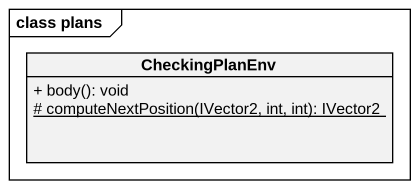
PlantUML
@startuml
mainframe class plans
hide circle
hide empty members
skinparam classAttributeIconSize 0
class CheckingPlanEnv {
  + body(): void
  {static} # computeNextPosition(IVector2, int, int): IVector2
}
@enduml
